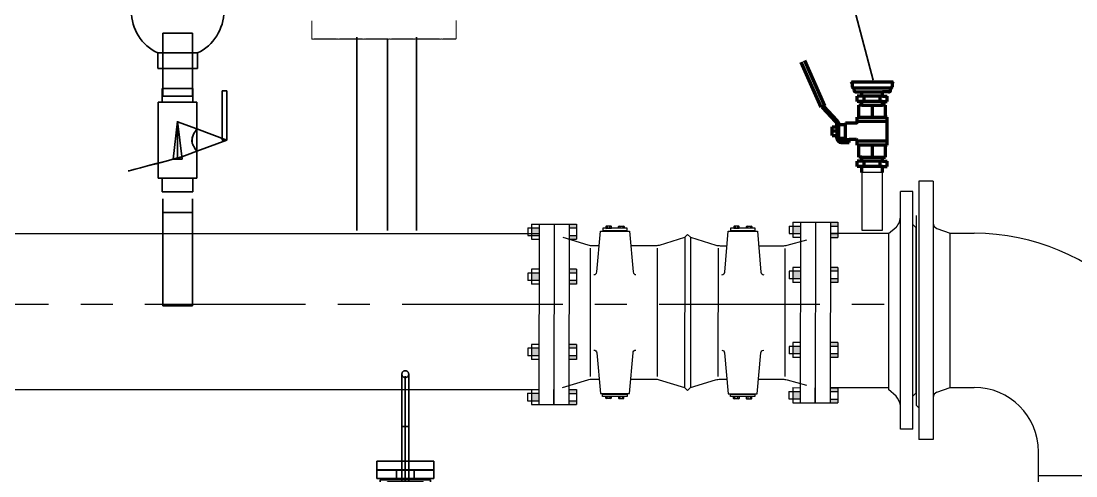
# Model space of a CAD drawing. Header units: inches. Extents: x 191440 to 383551, y 141411 to 284946.
# Drawn here: x 191684.629 to 191688.732, y 141567.728 to 141569.498 of the extents above; entities that cross this region are included whole.
import ezdxf

# ---------------------------------------------------------------- set-up
doc = ezdxf.new("R2010")
doc.units = ezdxf.units.IN
doc.header["$MEASUREMENT"] = 0
for name, pattern in [('AUSGEZOGEN', [0]), ('CENTER', [2, 1.25, -0.25, 0.25, -0.25]), ('DGN Style 3', [426.72, 304.8, -121.92])]:
    doc.linetypes.add(name, pattern=pattern)
for name, color, linetype in [('ARMATURE', 2, 'Continuous'), ('CO', 4, 'Continuous'), ('PIPE', 7, 'AUSGEZOGEN'), ('Sanitary', 6, 'Continuous')]:
    doc.layers.add(name, color=color, linetype=linetype)
for name, color, linetype, lineweight in [('P', 250, 'Continuous', 100), ('PIPING', 40, 'Continuous', 30), ('WB-SJ3-M-SECTA - I-DIAG-EQPM', 6, 'Continuous', 13), ('WB-SJ3-M-SECTA - M-EQPM-SUPT', 4, 'Continuous', 35), ('WB-SJ3-M-SECTA - P-TW', 7, 'Continuous', 35)]:
    doc.layers.add(name, color=color, linetype=linetype, lineweight=lineweight)
doc.styles.add('ROMANS', font='romans', dxfattribs={"height": 1})
doc.dimstyles.new('osama', dxfattribs={"dimtxt": 50, "dimasz": 45, "dimexe": 0.18, "dimexo": 0.0625, "dimgap": 0.2, "dimtad": 0, "dimdec": 0, "dimzin": 0, "dimdsep": 46, "dimtxsty": 'ROMANS', "dimcen": 0, "dimse1": 1, "dimse2": 1, "dimclrd": 3, "dimclre": 3, "dimclrt": 5, "dimadec": 0, "dimazin": 0, "dimtfac": 0.6, "dimtdec": 0, "dimtmove": 2, "dimatfit": 3, "dimfxl": 1, "dimtolj": 1, "dimtzin": 0, "dimarcsym": 0})

# ---------------------------------------------------------------- blocks, each defined once
blk = doc.blocks.new('FLANGE')
h = blk.add_hatch(color=256)
h.dxf.hatch_style = 1
h.paths.add_polyline_path([(2834.8568, 2262.3253), (2834.8643, 2262.3253), (2834.8643, 2262.3178), (2834.8568, 2262.3178)])
h.paths.add_polyline_path([(2834.8568, 2262.2728), (2834.8568, 2262.2803), (2834.8643, 2262.2803), (2834.8643, 2262.2728)])
h.paths.add_polyline_path([(2834.8568, 2262.3928), (2834.8568, 2262.4003), (2834.8643, 2262.4003), (2834.8643, 2262.3928)])
h.paths.add_polyline_path([(2834.8568, 2262.4378), (2834.8568, 2262.4453), (2834.8643, 2262.4453), (2834.8643, 2262.4378)])
h = blk.add_hatch(color=256)
h.dxf.hatch_style = 1
h.paths.add_polyline_path([(2834.8943, 2262.2691), (2834.8943, 2262.2728), (2834.9018, 2262.2728), (2834.9018, 2262.2691)])
h.paths.add_polyline_path([(2834.8943, 2262.2803), (2834.8943, 2262.2841), (2834.9018, 2262.2841), (2834.9018, 2262.2803)])
h.paths.add_polyline_path([(2834.8943, 2262.3141), (2834.8943, 2262.3178), (2834.9018, 2262.3178), (2834.9018, 2262.3141)])
h.paths.add_polyline_path([(2834.9018, 2262.3291), (2834.9018, 2262.3253), (2834.8943, 2262.3253), (2834.8943, 2262.3291)])
h.paths.add_polyline_path([(2834.9018, 2262.3928), (2834.9018, 2262.3891), (2834.8943, 2262.3891), (2834.8943, 2262.3928)])
h.paths.add_polyline_path([(2834.8943, 2262.4003), (2834.8943, 2262.4041), (2834.9018, 2262.4041), (2834.9018, 2262.4003)])
h.paths.add_polyline_path([(2834.9018, 2262.4378), (2834.9018, 2262.4341), (2834.8943, 2262.4341), (2834.8943, 2262.4378)])
h.paths.add_polyline_path([(2834.9018, 2262.4491), (2834.9018, 2262.4453), (2834.8943, 2262.4453), (2834.8943, 2262.4491)])
for p, q in [((2834.8531, 2262.4453), (2834.8531, 2262.4378)), ((2834.8531, 2262.4453), (2834.8643, 2262.4453)), ((2834.8568, 2262.4491), (2834.8568, 2262.4341)), ((2834.8568, 2262.4491), (2834.8643, 2262.4491)), ((2834.8643, 2262.4491), (2834.8643, 2262.2691)), ((2834.8643, 2262.4491), (2834.8793, 2262.4491)), ((2834.8793, 2262.4491), (2834.8793, 2262.2691)), ((2834.8793, 2262.4491), (2834.8793, 2262.2691)), ((2834.8793, 2262.4491), (2834.8943, 2262.4491)), ((2834.8943, 2262.4491), (2834.8943, 2262.2691)), ((2834.8943, 2262.4491), (2834.9018, 2262.4491)), ((2834.8943, 2262.4453), (2834.9018, 2262.4453)), ((2834.9018, 2262.4491), (2834.9018, 2262.4341)), ((2834.8531, 2262.4378), (2834.8643, 2262.4378)), ((2834.8568, 2262.4341), (2834.8643, 2262.4341)), ((2834.8943, 2262.4378), (2834.9018, 2262.4378)), ((2834.8943, 2262.4341), (2834.9018, 2262.4341)), ((2834.8568, 2262.4041), (2834.8568, 2262.3891)), ((2834.8643, 2262.4041), (2834.8568, 2262.4041)), ((2834.9018, 2262.4041), (2834.8943, 2262.4041)), ((2834.9018, 2262.4041), (2834.9018, 2262.3891)), ((2834.8531, 2262.4003), (2834.8531, 2262.3928)), ((2834.8643, 2262.4003), (2834.8531, 2262.4003)), ((2834.8643, 2262.3928), (2834.8531, 2262.3928)), ((2834.9018, 2262.4003), (2834.8943, 2262.4003)), ((2834.9018, 2262.3928), (2834.8943, 2262.3928)), ((2834.8643, 2262.3891), (2834.8568, 2262.3891)), ((2834.9018, 2262.3891), (2834.8943, 2262.3891)), ((2834.8568, 2262.3291), (2834.8568, 2262.3141)), ((2834.8643, 2262.3291), (2834.8568, 2262.3291)), ((2834.9018, 2262.3291), (2834.8943, 2262.3291)), ((2834.9018, 2262.3291), (2834.9018, 2262.3141)), ((2834.8531, 2262.3253), (2834.8531, 2262.3178)), ((2834.8643, 2262.3253), (2834.8531, 2262.3253)), ((2834.8643, 2262.3178), (2834.8531, 2262.3178)), ((2834.9018, 2262.3253), (2834.8943, 2262.3253)), ((2834.9018, 2262.3178), (2834.8943, 2262.3178)), ((2834.8643, 2262.3141), (2834.8568, 2262.3141)), ((2834.9018, 2262.3141), (2834.8943, 2262.3141)), ((2834.8531, 2262.2803), (2834.8531, 2262.2728)), ((2834.8531, 2262.2803), (2834.8643, 2262.2803)), ((2834.8568, 2262.2841), (2834.8568, 2262.2691)), ((2834.8568, 2262.2841), (2834.8643, 2262.2841)), ((2834.8793, 2262.2691), (2834.8793, 2262.2841)), ((2834.8943, 2262.2841), (2834.9018, 2262.2841)), ((2834.8943, 2262.2803), (2834.9018, 2262.2803)), ((2834.9018, 2262.2841), (2834.9018, 2262.2691)), ((2834.8531, 2262.2728), (2834.8643, 2262.2728)), ((2834.8568, 2262.2691), (2834.8643, 2262.2691)), ((2834.8643, 2262.2691), (2834.8793, 2262.2691)), ((2834.8793, 2262.2691), (2834.8943, 2262.2691)), ((2834.8943, 2262.2728), (2834.9018, 2262.2728)), ((2834.8943, 2262.2691), (2834.9018, 2262.2691))]:
    blk.add_line(p, q)
blk = doc.blocks.new('*U17')
at = {"layer": 'WB-SJ3-M-SECTA - P-TW'}
for p, q in [((0, 130.93), (0, 138.04)), ((109.32, 130.93), (109.32, 138.04)), ((0, 130.93), (1.67, 130.93)), ((1.67, 127.81), (1.67, 130.93)), ((107.65, 127.81), (107.65, 130.93)), ((107.65, 130.93), (109.32, 130.93)), ((0, 120.69), (0, 127.81)), ((0, 120.69), (19.5, 120.69)), ((19.5, 43.51), (19.5, 120.69)), ((89.82, 43.51), (89.82, 120.69)), ((89.82, 120.69), (109.32, 120.69)), ((109.32, 120.69), (109.32, 127.81)), ((69.68, 0), (69.68, 11.72)), ((45.47, 0), (54.52, 0))]:
    blk.add_line(p, q, dxfattribs=at)
at = {"layer": 'WB-SJ3-M-SECTA - P-TW', "linetype": 'DGN Style 3'}
for p, q in [((0, 138.04), (19.5, 138.04)), ((89.82, 138.04), (109.32, 138.04)), ((0, 127.81), (1.67, 127.81)), ((107.65, 127.81), (109.32, 127.81)), ((54.52, 0), (54.66, 0))]:
    blk.add_line(p, q, dxfattribs=at)
at = {"layer": 'WB-SJ3-M-SECTA - P-TW', "flags": 128}
for points in [[(38.9, 160.26), (70.42, 160.26)], [(38.9, 160.26), (38.9, 160.26)], [(0, 138.04), (109.32, 138.04)], [(0, 138.04), (0, 138.04)], [(109.32, 138.04), (109.32, 138.04)], [(0, 130.93), (109.32, 130.93)], [(0, 130.93), (0, 130.93)], [(109.32, 130.93), (109.32, 130.93)], [(0, 127.81), (109.32, 127.81)], [(0, 127.81), (0, 127.81)], [(0, 120.69), (109.32, 120.69)], [(0, 120.69), (0, 120.69)], [(109.32, 127.81), (109.32, 127.81)], [(109.32, 120.69), (109.32, 120.69)], [(19.5, 43.51), (19.5, 43.51)], [(19.5, 43.51), (89.82, 43.51)], [(89.82, 43.51), (89.82, 43.51)], [(39.64, 11.72), (39.64, 11.72)], [(39.64, 11.72), (69.68, 11.72)], [(69.68, 11.72), (69.68, 11.72)], [(39.64, 0), (39.64, 0)], [(39.64, 0), (69.68, 0)], [(69.68, 0), (69.68, 0)]]:
    blk.add_lwpolyline(points, dxfattribs=at)
at = {"layer": 'WB-SJ3-M-SECTA - P-TW', "linetype": 'DGN Style 3', "flags": 128}
for points in [[(38.9, 160.26), (70.42, 160.26)], [(66.43, 0), (57.03, 0), (54.66, 0)]]:
    blk.add_lwpolyline(points, dxfattribs=at)
at = {"layer": 'WB-SJ3-M-SECTA - P-TW'}
for start, end in [(180, 244.70683), (295.29317, 360)]:
    blk.add_arc((54.66, 43.51), 35.16, start, end, dxfattribs=at)
at = {"layer": 'WB-SJ3-M-SECTA - P-TW', "linetype": 'DGN Style 3'}
blk.add_ellipse((54.66, 138.04), major_axis=(35.16, 0), ratio=0.707087, start_param=1.105828, end_param=2.035765, dxfattribs=at)
at = {"layer": 'WB-SJ3-M-SECTA - P-TW'}
for start_param, end_param in [(2.035765, 3.141593), (0, 1.105828)]:
    blk.add_ellipse((54.66, 138.04), major_axis=(35.16, 0), ratio=0.707087, start_param=start_param, end_param=end_param, dxfattribs=at)
blk.add_rational_spline([(39.64, 11.72), (39.64, 5.86), (39.64, 0), (41.6, 0), (43.57, 0)], [0.999999999624, 1, 1, 1, 1], degree=2, knots=[0, 0, 0, 0.884327, 0.884327, 1, 1, 1], dxfattribs=at)
at = {"layer": 'WB-SJ3-M-SECTA - P-TW', "linetype": 'DGN Style 3'}
blk.add_open_spline([(43.57, 0), (54.77, 0), (65.97, 0)], degree=2, dxfattribs=at)
at = {"layer": 'WB-SJ3-M-SECTA - P-TW'}
blk.add_open_spline([(65.97, 0), (67.82, 0), (69.68, 0)], degree=2, dxfattribs=at)
blk = doc.blocks.new('PIPE_25')
at = {"layer": 'WB-SJ3-M-SECTA - P-TW', "linetype": 'Continuous', "lineweight": 35}
for p, q in [((0, 9.01), (0, 81.31)), ((22.62, 9.01), (22.62, 81.31))]:
    blk.add_line(p, q, dxfattribs=at)
at = {"layer": 'WB-SJ3-M-SECTA - P-TW', "linetype": 'DGN Style 3', "lineweight": 35}
for p, q in [((0, 0), (0, 9.01)), ((22.62, 0), (22.62, 9.01))]:
    blk.add_line(p, q, dxfattribs=at)
at = {"layer": 'WB-SJ3-M-SECTA - P-TW', "linetype": 'DGN Style 3', "lineweight": 35, "flags": 128}
blk.add_lwpolyline([(22.62, 0), (0, 0)], dxfattribs=at)
at = {"layer": 'WB-SJ3-M-SECTA - P-TW', "linetype": 'DGN Style 3', "lineweight": 35}
blk.add_rational_spline([(22.62, 71.02), (22.62, 71.02), (21.11, 71.02), (11.31, 71.02), (1.52, 71.02), (0, 71.02), (0, 71.02)], [0.803847482005, 0.866025301126, 1, 0.5, 1, 0.866025501607, 0.803847668093], degree=2, knots=[0, 0, 0, 0.174458, 0.174458, 0.825542, 0.825542, 1, 1, 1], dxfattribs=at)
at = {"layer": 'WB-SJ3-M-SECTA - P-TW', "linetype": 'Continuous', "lineweight": 35}
for points, weights in [([(0, 71.02), (0, 71.02), (1.07, 71.02)], [0.803847668093, 0.758495714855, 0.75134039548]), ([(11.31, 71.02), (22.62, 71.02), (22.62, 71.02)], [1, 0.633974698874, 0.803847482005])]:
    blk.add_rational_spline(points, weights, degree=2, dxfattribs=at)
blk = doc.blocks.new('V_BALL_2')
at = {"layer": 'WB-SJ3-M-SECTA - P-TW', "linetype": 'Continuous', "lineweight": 35}
for p, q in [((3.08, 68.1), (3.08, 78.39)), ((26.33, 68.1), (26.33, 78.39)), ((48.46, 39.2), (48.46, 76.7)), ((52.21, 39.2), (52.21, 76.7)), ((0, 10.29), (0, 68.1)), ((29.41, 47.69), (29.41, 68.1)), ((29.41, 47.69), (52.21, 39.2)), ((29.41, 30.7), (52.21, 39.2)), ((48.91, 39.2), (52.21, 39.2)), ((29.41, 10.29), (29.41, 30.75)), ((3.08, 0), (3.08, 10.29)), ((26.33, 0), (26.33, 10.29))]:
    blk.add_line(p, q, dxfattribs=at)
at = {"layer": 'WB-SJ3-M-SECTA - P-TW', "linetype": 'DGN Style 3', "lineweight": 35}
for p, q in [((11.31, 24.74), (14.71, 53.65)), ((18.1, 24.74), (14.71, 53.65)), ((14.71, 53.17), (29.41, 47.69)), ((14.71, 24.74), (14.71, 53.16)), ((29.41, 30.75), (29.41, 47.69)), ((14.71, 25.23), (29.41, 30.7))]:
    blk.add_line(p, q, dxfattribs=at)
at = {"layer": 'WB-SJ3-M-SECTA - P-TW', "linetype": 'Continuous', "lineweight": 35, "flags": 128}
for points in [[(3.08, 78.39), (26.33, 78.39)], [(26.33, 78.39), (26.33, 78.39)], [(48.46, 76.7), (48.46, 76.7)], [(48.46, 76.7), (52.21, 76.7)], [(52.21, 39.2), (52.21, 76.7)], [(0, 68.1), (29.41, 68.1)], [(29.41, 68.1), (29.41, 68.1)], [(48.46, 39.2), (52.21, 39.2)], [(52.18, 39.2), (52.21, 39.2)], [(0, 10.29), (29.41, 10.29)], [(26.33, 10.29), (29.41, 10.29)], [(3.08, 0), (26.33, 0)], [(26.02, 0), (26.33, 0)]]:
    blk.add_lwpolyline(points, dxfattribs=at)
at = {"layer": 'WB-SJ3-M-SECTA - P-TW', "linetype": 'DGN Style 3', "lineweight": 35, "flags": 128}
for points in [[(3.08, 78.39), (26.33, 78.39)], [(48.46, 39.2), (48.46, 76.7)], [(48.46, 76.7), (52.21, 76.7)], [(0, 68.1), (3.08, 68.1)], [(26.33, 68.1), (29.41, 68.1)], [(14.71, 25.23), (14.71, 53.17)], [(48.51, 39.2), (52.18, 39.2)], [(11.31, 24.74), (18.1, 24.74)], [(3.39, 0), (26.02, 0)]]:
    blk.add_lwpolyline(points, dxfattribs=at)
at = {"layer": 'WB-SJ3-M-SECTA - P-TW', "linetype": 'Continuous', "lineweight": 35}
for points, knots in [([(29.41, 30.75), (29.41, 30.74), (29.46, 30.63), (27.47, 32.87), (24.17, 41.43), (28.97, 46.94), (29.26, 47.48), (29.39, 47.66), (29.4, 47.68), (29.41, 47.69)], [0, 0, 0, 0, 0.016483, 0.407953, 0.432054, 0.928205, 0.952173, 0.976103, 1, 1, 1, 1]), ([(29.41, 47.69), (29.41, 47.69), (29.4, 47.68), (29.29, 47.65), (29.28, 47.54), (29.25, 47.47), (29.25, 47.45)], [0, 0, 0, 0, 0.237582, 0.572684, 0.90729, 1, 1, 1, 1])]:
    blk.add_open_spline(points, degree=3, knots=knots, dxfattribs=at)
at = {"layer": 'WB-SJ3-M-SECTA - P-TW', "linetype": 'DGN Style 3', "lineweight": 35}
for points, knots in [([(29.25, 47.45), (29, 46.77), (25.82, 43.95), (25.26, 37.4), (27.99, 32.54), (29.32, 30.91), (29.41, 30.75)], [0, 0, 0, 0, 0.320243, 0.616134, 0.642948, 1, 1, 1, 1]), ([(14.71, 25.62), (18.87, 26.72), (18.87, 26.72), (14.71, 25.62), (14.71, 25.62), (-35.23, 12.47), (-35.24, 12.48), (14.71, 25.62)], [0, 0, 0, 0, 1, 1, 1, 1, 1.000001, 1.000001, 1.000001, 1.000001])]:
    blk.add_open_spline(points, degree=3, knots=knots, dxfattribs=at)
at = {"layer": 'WB-SJ3-M-SECTA - P-TW', "linetype": 'Continuous', "lineweight": 35}
blk.add_open_spline([(48.91, 39.2), (48.39, 40.99), (48.39, 40.99), (48.91, 39.2)], degree=3, dxfattribs=at)
blk = doc.blocks.new('PIPE_26')
at = {"layer": 'WB-SJ3-M-SECTA - P-TW', "linetype": 'DGN Style 3', "lineweight": 35}
for p, q in [((0.18, 21), (0.18, 47.71)), ((22.8, 21), (22.8, 47.71))]:
    blk.add_line(p, q, dxfattribs=at)
at = {"layer": 'WB-SJ3-M-SECTA - P-TW', "linetype": 'Continuous', "lineweight": 35}
for p, q in [((0.18, 0), (0.18, 21)), ((22.8, 0), (22.8, 21))]:
    blk.add_line(p, q, dxfattribs=at)
at = {"layer": 'WB-SJ3-M-SECTA - P-TW', "linetype": 'DGN Style 3', "lineweight": 35, "flags": 128}
for points in [[(22.8, 47.71), (0.18, 47.71)], [(22.8, 0), (0.18, 0)]]:
    blk.add_lwpolyline(points, dxfattribs=at)
at = {"layer": 'WB-SJ3-M-SECTA - P-TW', "linetype": 'Continuous', "lineweight": 35, "flags": 128}
blk.add_lwpolyline([(22.8, 0), (0.18, 0)], dxfattribs=at)
at = {"layer": 'WB-SJ3-M-SECTA - P-TW'}
for points in [[(0.18, 21), (0, 21), (5.4, 21), (11.44, 21)], [(0.18, 21), (0.15, 21), (0.23, 21), (0.4, 21)], [(11.49, 21), (17.54, 21), (22.97, 21), (22.8, 21)], [(22.73, 21), (22.77, 21), (22.79, 21), (22.79, 21)]]:
    blk.add_open_spline(points, degree=3, dxfattribs=at)
at = {"layer": 'WB-SJ3-M-SECTA - P-TW', "linetype": 'DGN Style 3'}
for points in [[(0.4, 21), (1.46, 21), (6.13, 21), (11.31, 21)], [(11.49, 21), (17.04, 21), (22.09, 21), (22.73, 21)]]:
    blk.add_open_spline(points, degree=3, dxfattribs=at)
at = {"layer": 'WB-SJ3-M-SECTA - P-TW', "linetype": 'Continuous', "lineweight": 35}
for points, weights in [([(0.18, 5.65), (0.18, 5.65), (11.49, 5.65)], [0.803847577293, 0.633974596216, 1]), ([(21.73, 5.65), (22.8, 5.65), (22.8, 5.65)], [0.751340395412, 0.758495707478, 0.803847577293])]:
    blk.add_rational_spline(points, weights, degree=2, dxfattribs=at)
at = {"layer": 'WB-SJ3-M-SECTA - P-TW', "linetype": 'DGN Style 3', "lineweight": 35}
blk.add_rational_spline([(22.8, 5.65), (22.8, 5.65), (21.28, 5.65), (11.49, 5.65), (1.69, 5.65), (0.18, 5.65), (0.18, 5.65)], [0.803847577293, 0.866025403784, 1, 0.5, 1, 0.866025403784, 0.803847577293], degree=2, knots=[0, 0, 0, 0.174458, 0.174458, 0.825542, 0.825542, 1, 1, 1], dxfattribs=at)
blk = doc.blocks.new('*U19')
at = {"layer": 'WB-SJ3-M-SECTA - M-EQPM-SUPT', "color": 4, "linetype": 'DGN Style 3', "lineweight": 35}
for p, q in [((75.4, 497.4), (75.4, 578.5)), ((85, 497.4), (85, 578.5))]:
    blk.add_line(p, q, dxfattribs=at)
at = {"layer": 'WB-SJ3-M-SECTA - M-EQPM-SUPT', "linetype": 'DGN Style 3'}
for p, q in [((40.2, 517.7), (40.2, 530.1)), ((40.2, 518.1), (40.2, 530.1)), ((40.2, 530.1), (120.2, 530.1)), ((40.2, 505.7), (40.2, 518.1)), ((40.2, 517.7), (120.2, 517.7)), ((67.7, 505.5), (67.7, 518.1)), ((80.2, 507.4), (80.2, 518.1)), ((92.7, 505.5), (92.7, 518.1)), ((120.2, 518.1), (120.2, 530.1)), ((120.2, 517.7), (120.2, 530.1)), ((120.2, 505.7), (120.2, 518.1)), ((120.2, 505.7), (120.2, 517.7)), ((40.2, 505.7), (120.2, 505.7)), ((44.8, 466.2), (44.8, 503.9)), ((67.7, 505.5), (77.6, 505.5)), ((87.7, 505.5), (92.7, 505.5)), ((115.5, 466.2), (115.5, 503.9)), ((55.2, 465.1), (55.2, 501)), ((105.2, 465.1), (105.2, 501)), ((55.2, 305.6), (55.2, 342.4)), ((105.2, 305.6), (105.2, 342.4)), ((40.2, 277.7), (40.2, 305.6)), ((120.2, 277.7), (120.2, 305.6))]:
    blk.add_line(p, q, dxfattribs=at)
at = {"layer": 'WB-SJ3-M-SECTA - M-EQPM-SUPT'}
for p, q in [((40.2, 518.1), (120.2, 518.1)), ((80.2, 505.5), (80.2, 507.4)), ((43.5, 331.1), (43.5, 342.4)), ((116.8, 331.1), (116.8, 342.4)), ((49.2, 325.4), (43.5, 331.1)), ((49.2, 317.4), (49.2, 325.4)), ((111.2, 325.4), (116.8, 331.1)), ((111.2, 317.4), (111.2, 325.4)), ((30.7, 308.7), (49.2, 317.4)), ((111.2, 317.4), (129.6, 308.7)), ((30.7, 277.7), (30.7, 308.7)), ((129.6, 277.7), (129.6, 308.7)), ((12.7, 28.6), (12.7, 52.5)), ((147.7, 28.6), (147.7, 52.5))]:
    blk.add_line(p, q, dxfattribs=at)
at = {"layer": 'WB-SJ3-M-SECTA - M-EQPM-SUPT', "linetype": 'Continuous'}
for p, q in [((55.2, 342.4), (55.2, 465.1)), ((105.2, 342.4), (105.2, 465.1)), ((40.2, 52.5), (40.2, 277.7)), ((120.2, 52.5), (120.2, 277.7)), ((0, 0), (12.2, 28.6)), ((160.3, 0), (148.1, 28.6))]:
    blk.add_line(p, q, dxfattribs=at)
at = {"layer": 'WB-SJ3-M-SECTA - M-EQPM-SUPT', "color": 4, "linetype": 'DGN Style 3', "lineweight": 35, "flags": 128}
for points in [[(75.4, 578.5), (75.4, 651.8)], [(85, 651.8), (85, 578.5)], [(85, 578.5), (75.4, 578.5)], [(85, 497.4), (75.4, 497.4)]]:
    blk.add_lwpolyline(points, dxfattribs=at)
at = {"layer": 'WB-SJ3-M-SECTA - M-EQPM-SUPT', "linetype": 'DGN Style 3', "flags": 128}
for points in [[(40.2, 505.7), (40.2, 505.7), (40.2, 517.7)], [(92.7, 518.1), (80.2, 518.1), (67.7, 518.1)], [(75.4, 530.1), (85, 530.1)], [(85, 518.1), (75.4, 518.1)], [(44.8, 503.9), (115.5, 503.9)], [(85, 505.5), (75.4, 505.5)], [(55.2, 501), (105.2, 501)], [(44.8, 466.2), (55.2, 466.2)], [(44.8, 466.2), (46.9, 466.2)], [(105.2, 466.2), (115.5, 466.2)], [(43.5, 342.4), (55.2, 342.4)], [(105.2, 342.4), (116.8, 342.4)], [(43.5, 331.1), (116.8, 331.1)], [(49.2, 325.4), (111.2, 325.4)], [(49.2, 317.4), (111.2, 317.4)], [(30.7, 308.7), (129.6, 308.7)], [(40.2, 305.6), (120.2, 305.6)], [(40.2, 305.6), (55.2, 305.6)], [(12.7, 52.5), (40.2, 52.5)], [(120.2, 52.5), (147.7, 52.5)], [(12.2, 28.6), (12.7, 28.6)], [(147.7, 28.6), (148.1, 28.6)], [(0, 0), (160.3, 0)]]:
    blk.add_lwpolyline(points, dxfattribs=at)
at = {"layer": 'WB-SJ3-M-SECTA - M-EQPM-SUPT', "flags": 128}
for points in [[(87.7, 505.5), (80.2, 505.5), (77.6, 505.5)], [(43.5, 342.4), (116.8, 342.4)], [(43.5, 342.4), (43.5, 342.4)], [(43.5, 331.1), (116.8, 331.1)], [(43.5, 331.1), (43.5, 331.1)], [(49.2, 325.4), (111.2, 325.4)], [(49.2, 325.4), (49.2, 325.4)], [(49.2, 317.4), (111.2, 317.4)], [(49.2, 317.4), (49.2, 317.4)], [(30.7, 308.7), (129.6, 308.7)], [(30.7, 308.7), (30.7, 308.7)], [(30.7, 277.7), (129.6, 277.7)], [(30.7, 277.7), (40.2, 277.7)], [(12.7, 52.5), (147.7, 52.5)]]:
    blk.add_lwpolyline(points, dxfattribs=at)
at = {"layer": 'WB-SJ3-M-SECTA - M-EQPM-SUPT', "linetype": 'Continuous', "flags": 128}
for points in [[(46.9, 466.2), (111.7, 466.2)], [(12.2, 28.6), (148.1, 28.6)], [(12.2, 28.6), (12.2, 28.6)]]:
    blk.add_lwpolyline(points, dxfattribs=at)
at = {"layer": 'WB-SJ3-M-SECTA - M-EQPM-SUPT', "color": 4, "linetype": 'DGN Style 3', "lineweight": 35}
for start, end in [(0, 180), (180, 0)]:
    blk.add_arc((80.2, 651.8), 4.8, start, end, dxfattribs=at)
at = {"layer": 'WB-SJ3-M-SECTA - M-EQPM-SUPT', "linetype": 'DGN Style 3'}
blk.add_rational_spline([(80.2, 494.3), (80.2, 534.8), (80.2, 575.4), (80.2, 648.8), (80.2, 648.8), (80.2, 648.8), (80.2, 575.4), (80.2, 534.8), (80.2, 494.3)], [1, 1, 1, 0.707106781187, 1, 0.707106781187, 1, 1, 1], degree=2, knots=[0, 0, 0, 0.333333, 0.333333, 0.5, 0.5, 0.666667, 0.666667, 1, 1, 1], dxfattribs=at)
at = {"layer": 'WB-SJ3-M-SECTA - P-TW', "linetype": 'DGN Style 3', "lineweight": 35}
blk.add_line((76.4, 497.4), (84, 497.4), dxfattribs=at)
blk.add_open_spline([(76.4, 497.4), (76.5, 497.5), (76.6, 497.6), (76.8, 497.8), (76.9, 498), (77.2, 498.2), (77.3, 498.3), (77.5, 498.4), (77.6, 498.5), (77.8, 498.6), (77.8, 498.6), (78.1, 498.8), (78.2, 498.9), (78.5, 499), (78.6, 499), (78.8, 499.1), (78.9, 499.1), (79.2, 499.2), (79.4, 499.2), (79.7, 499.2), (79.8, 499.3), (80, 499.3), (80.1, 499.3), (80.4, 499.3), (80.6, 499.3), (80.8, 499.2), (80.9, 499.2), (81, 499.2), (81, 499.2), (81.2, 499.2), (81.3, 499.1), (81.5, 499.1), (81.7, 499), (82, 498.9), (82.1, 498.9), (82.3, 498.8), (82.3, 498.7), (82.6, 498.6), (82.7, 498.5), (82.9, 498.3), (83, 498.3), (83.2, 498.2), (83.2, 498.1), (83.4, 498), (83.5, 497.8), (83.8, 497.6), (83.9, 497.5), (84, 497.4)], degree=3, knots=[0, 0, 0, 0, 0.0625, 0.0625, 0.125, 0.125, 0.1875, 0.1875, 0.21875, 0.21875, 0.25, 0.25, 0.3125, 0.3125, 0.34375, 0.34375, 0.375, 0.375, 0.4375, 0.4375, 0.46875, 0.46875, 0.5, 0.5, 0.5625, 0.5625, 0.578125, 0.578125, 0.59375, 0.59375, 0.625, 0.625, 0.6875, 0.6875, 0.71875, 0.71875, 0.75, 0.75, 0.8125, 0.8125, 0.84375, 0.84375, 0.875, 0.875, 0.9375, 0.9375, 1, 1, 1, 1], dxfattribs=at)

msp = doc.modelspace()

# ---------------------------------------------------------------- linework, layer by layer
at = {"color": 132}
msp.add_line((191687.77766, 141568.69224), (191687.77706, 141568.03474), dxfattribs=at)
msp.add_line((191687.77766, 141568.69224), (191687.77706, 141568.03474), dxfattribs=at)
at = {"color": 5}
for points in [[(191686.64417, 141568.66969), (191680.19406, 141568.66969)], [(191680.19406, 141568.06456), (191686.64362, 141568.06456)]]:
    msp.add_lwpolyline(points, dxfattribs=at)
at = {"layer": 'ARMATURE', "color": 1}
for p, q in [((191686.84317, 141568.61402), (191686.84272, 141568.11467)), ((191687.10368, 141568.61378), (191687.10322, 141568.11443)), ((191687.34027, 141568.61357), (191687.33981, 141568.11421)), ((191687.60077, 141568.61333), (191687.60031, 141568.11397))]:
    msp.add_line(p, q, dxfattribs=at)
for points in [[(191686.85777, 141568.5112, 0.3888787), (191686.86904, 141568.5215), (191686.88311, 141568.68064), (191686.99608, 141568.68054), (191687.00986, 141568.52137, 0.3888787), (191687.0211, 141568.51105)], [(191686.92009, 141568.69191), (191686.92009, 141568.6989, 0.1715729), (191686.90942, 141568.69891), (191686.90941, 141568.69192)], [(191686.95912, 141568.69187), (191686.95913, 141568.69886, -0.1715729), (191686.9698, 141568.69885), (191686.9698, 141568.69186)], [(191687.35487, 141568.51075, 0.3888787), (191687.36613, 141568.52105), (191687.3802, 141568.68019), (191687.49318, 141568.68008), (191687.50695, 141568.52092, 0.3888787), (191687.5182, 141568.5106)], [(191687.41718, 141568.69145), (191687.41719, 141568.69844, 0.1715729), (191687.40651, 141568.69845), (191687.40651, 141568.69146)], [(191687.45622, 141568.69141), (191687.45622, 141568.69841, -0.1715729), (191687.4669, 141568.6984), (191687.46689, 141568.6914)], [(191686.73622, 141568.65705), (191686.83449, 141568.62651, 0.0655435), (191686.85203, 141568.62418), (191686.87811, 141568.62416, 0.0655435)], [(191687.00097, 141568.62405), (191687.09484, 141568.62396, 0.0655435), (191687.11238, 141568.62625), (191687.21071, 141568.65662)], [(191687.23331, 141568.6566), (191687.33158, 141568.62605, 0.0655435), (191687.34913, 141568.62373), (191687.37521, 141568.6237, 0.0655435)], [(191687.49807, 141568.62359), (191687.59193, 141568.6235, 0.0655435), (191687.60948, 141568.6258), (191687.6852, 141568.64601)], [(191686.8575, 141568.21746, -0.3888787), (191686.86875, 141568.20714), (191686.88253, 141568.04798), (191686.9955, 141568.04787), (191687.00957, 141568.20701, -0.3888787), (191687.02084, 141568.21731)], [(191687.3546, 141568.21701, -0.3888787), (191687.36584, 141568.20668), (191687.37962, 141568.04752), (191687.4926, 141568.04742), (191687.50667, 141568.20656, -0.3888787), (191687.51793, 141568.21686)], [(191686.73568, 141568.07184), (191686.83401, 141568.1022, -0.0655435), (191686.85155, 141568.10449), (191686.87764, 141568.10447, -0.0655435)], [(191687.0005, 141568.10436), (191687.09436, 141568.10427, -0.0655435), (191687.1119, 141568.10194), (191687.21018, 141568.0714)], [(191687.23277, 141568.07138), (191687.3311, 141568.10174, -0.0655435), (191687.34865, 141568.10404), (191687.37473, 141568.10401, -0.0655435)], [(191687.49759, 141568.1039), (191687.59146, 141568.10381, -0.0655435), (191687.609, 141568.10149), (191687.68469, 141568.08113)], [(191686.91949, 141568.03664), (191686.91948, 141568.02965, -0.1715729), (191686.9088, 141568.02966), (191686.90881, 141568.03665)], [(191686.95852, 141568.03661), (191686.95851, 141568.02962, 0.1715729), (191686.96919, 141568.02961), (191686.9692, 141568.0366)], [(191687.41658, 141568.03619), (191687.41657, 141568.0292, -0.1715729), (191687.4059, 141568.02921), (191687.40591, 141568.0362)], [(191687.45561, 141568.03615), (191687.45561, 141568.02916, 0.1715729), (191687.46628, 141568.02915), (191687.46629, 141568.03614)]]:
    msp.add_lwpolyline(points, format="xyb", dxfattribs=at)
for points in [[(191686.89215, 141568.68289), (191686.98705, 141568.68281), (191686.98705, 141568.69184), (191686.89215, 141568.69193)], [(191686.92543, 141568.6919), (191686.92543, 141568.69889), (191686.92404, 141568.69981), (191686.90547, 141568.69983), (191686.90408, 141568.69891), (191686.90407, 141568.69192)], [(191686.95378, 141568.69187), (191686.95379, 141568.69887), (191686.95518, 141568.69978), (191686.97375, 141568.69976), (191686.97514, 141568.69885), (191686.97513, 141568.69186)], [(191687.38924, 141568.68244), (191687.48414, 141568.68235), (191687.48415, 141568.69139), (191687.38925, 141568.69148)], [(191687.42252, 141568.69145), (191687.42253, 141568.69844), (191687.42114, 141568.69935), (191687.40256, 141568.69937), (191687.40117, 141568.69846), (191687.40117, 141568.69146)], [(191687.45088, 141568.69142), (191687.45088, 141568.69841), (191687.45227, 141568.69933), (191687.47085, 141568.69931), (191687.47224, 141568.69839), (191687.47223, 141568.6914)], [(191686.89156, 141568.04571), (191686.98646, 141568.04562), (191686.98645, 141568.03658), (191686.89155, 141568.03667)], [(191686.92483, 141568.03664), (191686.92482, 141568.02965), (191686.92343, 141568.02873), (191686.90485, 141568.02875), (191686.90347, 141568.02967), (191686.90347, 141568.03666)], [(191686.95318, 141568.03661), (191686.95318, 141568.02962), (191686.95456, 141568.0287), (191686.97314, 141568.02869), (191686.97453, 141568.0296), (191686.97453, 141568.03659)], [(191687.38866, 141568.04525), (191687.48356, 141568.04517), (191687.48355, 141568.03613), (191687.38865, 141568.03621)], [(191687.42192, 141568.03618), (191687.42191, 141568.02919), (191687.42052, 141568.02828), (191687.40195, 141568.02829), (191687.40056, 141568.02921), (191687.40057, 141568.0362)], [(191687.45028, 141568.03616), (191687.45027, 141568.02917), (191687.45166, 141568.02825), (191687.47023, 141568.02823), (191687.47162, 141568.02915), (191687.47163, 141568.03614)]]:
    msp.add_lwpolyline(points, close=True, dxfattribs=at)
for points in [[(191687.22202, 141568.6679), (191687.21071, 141568.65662), (191687.21018, 141568.0714), (191687.22147, 141568.06009)], [(191687.22202, 141568.6679), (191687.23331, 141568.6566), (191687.23277, 141568.07138), (191687.22147, 141568.06009)]]:
    msp.add_lwpolyline(points, dxfattribs=at)
for centre, radius, start, end in [((191686.90344, 141568.68062), 0.00226, 359.9475, 89.9475), ((191686.90675, 141568.69548), 0.00435, 52.06306, 127.83194), ((191686.92276, 141568.69547), 0.00435, 52.06306, 127.83194), ((191686.95645, 141568.69543), 0.00435, 52.06306, 127.83194), ((191686.97247, 141568.69542), 0.00435, 52.06306, 127.83194), ((191686.97575, 141568.68056), 0.00226, 89.9475, 179.9475), ((191687.40054, 141568.68017), 0.00226, 359.9475, 89.9475), ((191687.40384, 141568.69502), 0.00435, 52.06306, 127.83194), ((191687.41985, 141568.69501), 0.00435, 52.06306, 127.83194), ((191687.45355, 141568.69498), 0.00435, 52.06306, 127.83194), ((191687.46956, 141568.69496), 0.00435, 52.06306, 127.83194), ((191687.47284, 141568.6801), 0.00226, 89.9475, 179.9475), ((191686.90286, 141568.04796), 0.00226, 269.9475, 359.9475), ((191686.90614, 141568.0331), 0.00435, 232.06306, 307.83194), ((191686.92215, 141568.03308), 0.00435, 232.06306, 307.83194), ((191686.95585, 141568.03305), 0.00435, 232.06306, 307.83194), ((191686.97186, 141568.03304), 0.00435, 232.06306, 307.83194), ((191686.97517, 141568.04789), 0.00226, 179.9475, 269.9475), ((191687.39996, 141568.0475), 0.00226, 269.9475, 359.9475), ((191687.40323, 141568.03264), 0.00435, 232.06306, 307.83194), ((191687.41925, 141568.03263), 0.00435, 232.06306, 307.83194), ((191687.45294, 141568.03259), 0.00435, 232.06306, 307.83194), ((191687.46896, 141568.03258), 0.00435, 232.06306, 307.83194), ((191687.47226, 141568.04744), 0.00226, 179.9475, 269.9475)]:
    msp.add_arc(centre, radius, start, end, dxfattribs=at)
at = {"layer": 'CO'}
for p, q in [((191688.12108, 141568.87509), (191688.12108, 141567.86921)), ((191688.17756, 141568.87487), (191688.12108, 141568.87487)), ((191688.17756, 141568.87509), (191688.17756, 141567.86921)), ((191688.1105, 141568.74097), (191688.1105, 141568.00332)), ((191688.19149, 141568.69108), (191688.24349, 141568.67215)), ((191688.24349, 141568.07215), (191688.24349, 141568.67215)), ((191688.24349, 141568.67215), (191688.33638, 141568.67215)), ((191688.19149, 141568.05322), (191688.24349, 141568.07215)), ((191688.24349, 141568.07215), (191688.33638, 141568.07215)), ((191688.1105, 141568.00332), (191688.12108, 141567.99274)), ((191688.17756, 141567.86921), (191688.12108, 141567.86921)), ((191688.58697, 141567.72868), (191688.58697, 141567.82156)), ((191688.58697, 141567.72868), (191689.18697, 141567.72868))]:
    msp.add_line(p, q, dxfattribs=at)
msp.add_lwpolyline([(191688.58697, 141562.3505), (191688.58697, 141567.72868)], dxfattribs=at)
for centre, radius, start, end in [((191688.19873, 141568.71098), 0.02118, 180, 250), ((191688.33638, 141567.82156), 0.85059, 0, 90), ((191688.33638, 141567.82156), 0.25059, 0, 90), ((191688.19873, 141568.03332), 0.02118, 110, 180)]:
    msp.add_arc(centre, radius, start, end, dxfattribs=at)
at = {"layer": 'P', "color": 6, "linetype": 'Continuous'}
for p, q in [((191687.74158, 141569.16232), (191687.66346, 141569.33833)), ((191687.75582, 141569.16864), (191687.6777, 141569.34465)), ((191687.85918, 141569.26098), (191688.02132, 141569.26098)), ((191687.86239, 141569.25469), (191687.86239, 141569.24244)), ((191688.01812, 141569.25469), (191688.01812, 141569.24244)), ((191687.86628, 141569.23854), (191687.86888, 141569.23854)), ((191687.86888, 141569.23854), (191687.86888, 141569.22983)), ((191687.86888, 141569.23854), (191688.01423, 141569.23854)), ((191687.87666, 141569.22205), (191687.90002, 141569.22205)), ((191687.90002, 141569.20627), (191687.90002, 141569.22205)), ((191687.90132, 141569.22205), (191687.98048, 141569.22205)), ((191687.98048, 141569.20627), (191687.98048, 141569.22205)), ((191688.00384, 141569.22205), (191687.98048, 141569.22205)), ((191688.01423, 141569.23854), (191688.01163, 141569.23854)), ((191688.01163, 141569.23854), (191688.01163, 141569.22983)), ((191687.75582, 141569.16864), (191687.74158, 141569.16232)), ((191687.90002, 141569.20627), (191687.88185, 141569.20627)), ((191687.88185, 141569.18551), (191687.88185, 141569.20627)), ((191687.90002, 141569.18551), (191687.88185, 141569.18551)), ((191687.90002, 141569.17014), (191687.88834, 141569.17014)), ((191687.88834, 141569.12342), (191687.88834, 141569.17014)), ((191687.98048, 141569.20627), (191687.90002, 141569.20627)), ((191687.90002, 141569.17014), (191687.90002, 141569.18551)), ((191687.98048, 141569.18551), (191687.90002, 141569.18551)), ((191687.90002, 141569.17014), (191687.98048, 141569.17014)), ((191687.90911, 141569.18551), (191687.90911, 141569.20627)), ((191687.94025, 141569.17014), (191687.94025, 141569.12342)), ((191687.9714, 141569.18551), (191687.9714, 141569.20627)), ((191687.98048, 141569.20627), (191687.99865, 141569.20627)), ((191687.98048, 141569.17014), (191687.98048, 141569.18551)), ((191687.98048, 141569.18551), (191687.99865, 141569.18551)), ((191687.99216, 141569.17014), (191687.98048, 141569.17014)), ((191687.99216, 141569.12342), (191687.99216, 141569.17014)), ((191687.99865, 141569.18551), (191687.99865, 141569.20627)), ((191687.79855, 141569.10583), (191687.74713, 141569.16144)), ((191687.80427, 141569.11112), (191687.75246, 141569.16715)), ((191687.80269, 141569.08578), (191687.80269, 141569.09526)), ((191687.81048, 141569.09526), (191687.83643, 141569.09526)), ((191687.81048, 141569.04215), (191687.81048, 141569.09526)), ((191687.83643, 141569.10135), (191687.83643, 141569.09526)), ((191687.83643, 141569.10135), (191687.87926, 141569.10135)), ((191687.83643, 141569.03647), (191687.83643, 141569.09526)), ((191687.88185, 141569.10395), (191687.88185, 141569.12342)), ((191687.88185, 141569.12342), (191687.88834, 141569.12342)), ((191687.88834, 141569.12342), (191687.99216, 141569.12342)), ((191687.88834, 141569.10784), (191687.99423, 141569.10784)), ((191687.99865, 141569.12342), (191687.99216, 141569.12342)), ((191687.99865, 141569.0144), (191687.99865, 141569.12342)), ((191687.78452, 141569.08578), (191687.80269, 141569.08578)), ((191687.78452, 141569.05204), (191687.78452, 141569.08578)), ((191687.80269, 141569.06891), (191687.78452, 141569.06891)), ((191687.78452, 141569.05204), (191687.80269, 141569.05204)), ((191687.80269, 141569.08578), (191687.80269, 141569.05204)), ((191687.80269, 141569.04215), (191687.80269, 141569.05204)), ((191687.81048, 141569.04163), (191687.83643, 141569.04163)), ((191687.81956, 141569.03306), (191687.85073, 141569.03306)), ((191687.81956, 141569.02527), (191687.85073, 141569.02527)), ((191687.83643, 141569.03647), (191687.85073, 141569.03647)), ((191687.87926, 141569.03647), (191687.85073, 141569.03647)), ((191687.85073, 141569.02527), (191687.85073, 141569.03306)), ((191687.88185, 141569.0144), (191687.88185, 141569.03387)), ((191687.88834, 141569.0144), (191687.88185, 141569.0144)), ((191687.99318, 141569.02998), (191687.88834, 141569.02998)), ((191687.88834, 141568.96768), (191687.88834, 141569.0144)), ((191687.99216, 141569.0144), (191687.88834, 141569.0144)), ((191687.94025, 141569.0144), (191687.94025, 141568.96768)), ((191687.99216, 141568.96768), (191687.99216, 141569.0144)), ((191687.99216, 141569.0144), (191687.99865, 141569.0144)), ((191687.90002, 141568.96768), (191687.88834, 141568.96768)), ((191687.90002, 141568.96768), (191687.98048, 141568.96768)), ((191687.90002, 141568.95211), (191687.90002, 141568.96768)), ((191687.98048, 141568.96768), (191687.99216, 141568.96768)), ((191687.98048, 141568.95211), (191687.98048, 141568.96768)), ((191687.90002, 141568.95211), (191687.88185, 141568.95211)), ((191687.88185, 141568.93135), (191687.88185, 141568.95211)), ((191687.90002, 141568.93135), (191687.88185, 141568.93135)), ((191687.98048, 141568.95211), (191687.90002, 141568.95211)), ((191687.90002, 141568.90799), (191687.90002, 141568.93135)), ((191687.98048, 141568.93135), (191687.90002, 141568.93135)), ((191687.90911, 141568.93135), (191687.90911, 141568.95211)), ((191687.9714, 141568.93135), (191687.9714, 141568.95211)), ((191687.98048, 141568.95211), (191687.99865, 141568.95211)), ((191687.98048, 141568.90799), (191687.98048, 141568.93135)), ((191687.98048, 141568.93135), (191687.99865, 141568.93135)), ((191687.99865, 141568.93135), (191687.99865, 141568.95211))]:
    msp.add_line(p, q, dxfattribs=at)
for centre, radius, start, end in [((191687.8546, 141569.25469), 0.00779, 0, 65.79907), ((191688.02591, 141569.25469), 0.00779, 114.20093, 180), ((191687.86628, 141569.24244), 0.00389, 180, 270), ((191687.87666, 141569.22983), 0.00779, 180, 270), ((191688.00384, 141569.22983), 0.00779, 270, 0), ((191688.01423, 141569.24244), 0.00389, 270, 0), ((191687.75977, 141569.17298), 0.01711, 211.88143, 223.0975), ((191687.78712, 141569.09526), 0.01557, 0, 42.75543), ((191687.78712, 141569.09526), 0.02336, 0, 42.75543), ((191687.87926, 141569.10395), 0.0026, 270, 0), ((191687.81956, 141569.04215), 0.01687, 180, 270), ((191687.81956, 141569.04215), 0.00908, 180, 270), ((191687.87926, 141569.03387), 0.0026, 0, 90)]:
    msp.add_arc(centre, radius, start, end, dxfattribs=at)
at = {"layer": 'PIPE'}
for p, q in [((191688.04959, 141567.90981), (191688.04959, 141568.83448)), ((191688.09789, 141568.83448), (191688.04959, 141568.83448)), ((191688.09789, 141567.90981), (191688.09789, 141568.83448)), ((191688.03299, 141568.69391), (191688.00329, 141568.66969)), ((191688.1105, 141568.69368), (191688.09789, 141568.70629)), ((191688.1105, 141568.05061), (191688.1105, 141568.69368)), ((191688.00329, 141568.66969), (191688.00329, 141568.06456)), ((191688.03299, 141568.03771), (191688.00329, 141568.06456)), ((191688.1105, 141568.05061), (191688.09789, 141568.038)), ((191688.09789, 141567.90981), (191688.04959, 141567.90981))]:
    msp.add_line(p, q, dxfattribs=at)
msp.add_lwpolyline([(191687.98048, 141568.90799), (191687.89999, 141568.90799), (191687.89999, 141568.68449), (191687.98048, 141568.68449)], close=True, dxfattribs=at)
for points in [[(191688.00456, 141568.67073), (191687.77764, 141568.67073)], [(191688.00329, 141568.07088), (191687.77709, 141568.07088)]]:
    msp.add_lwpolyline(points, dxfattribs=at)
for centre, radius, start, end in [((191687.97744, 141568.73997), 0.07216, 320.33672, 1.29445), ((191687.96454, 141567.98383), 0.08712, 12.50617, 38.20525)]:
    msp.add_arc(centre, radius, start, end, dxfattribs=at)
at = {"layer": 'PIPING', "color": 8, "linetype": 'CENTER', "ltscale": 0.5}
msp.add_lwpolyline([(191655.1112, 141568.39674), (191688.1105, 141568.39674)], dxfattribs=at)
at = {"layer": 'WB-SJ3-M-SECTA - I-DIAG-EQPM', "linetype": 'DGN Style 3', "elevation": -3174.144}
msp.add_lwpolyline([(191685.76034, 141569.49942, 0.5205671), (191685.76034, 141569.49686, 0.5205671), (191685.76034, 141569.4943, 0.5205671), (191685.76034, 141569.49174, 0.5205671), (191685.76034, 141569.48918, 0.5205671), (191685.76034, 141569.48662, 0.5205671), (191685.76034, 141569.48406, 0.5205671), (191685.76034, 141569.4815, 0.5205671), (191685.76034, 141569.47894, 0.5205671), (191685.76034, 141569.47638, 0.5205671), (191685.76034, 141569.47382, 0.5205671), (191685.76034, 141569.47126, 0.5205671), (191685.76034, 141569.4687, 0.5205671), (191685.76034, 141569.46614, 0.5205671), (191685.76034, 141569.46358, 0.5205671), (191685.76034, 141569.46102, 0.5205671), (191685.76034, 141569.45846, 0.5205671), (191685.76034, 141569.4559, 0.5205671), (191685.76034, 141569.45334, 0.5205671), (191685.76034, 141569.45078, 0.5205671), (191685.76034, 141569.44822, 0.5205671), (191685.76034, 141569.44566, 0.5205671), (191685.76034, 141569.4431, 0.5205671), (191685.76034, 141569.44054, 0.5205671), (191685.76034, 141569.43798, 0.5205671), (191685.76034, 141569.43542, 0.5205671), (191685.76034, 141569.43286, 0.5205671), (191685.76034, 141569.4303, 0.5205671), (191685.76034, 141569.42871, 0.5205671), (191685.7629, 141569.42871, 0.5205671), (191685.76546, 141569.42871, 0.5205671), (191685.76802, 141569.42871, 0.5205671), (191685.77058, 141569.42871, 0.5205671), (191685.77314, 141569.42871, 0.5205671), (191685.7757, 141569.42871, 0.5205671), (191685.77826, 141569.42871, 0.5205671), (191685.78082, 141569.42871, 0.5205671), (191685.78338, 141569.42871, 0.5205671), (191685.78594, 141569.42871, 0.5205671), (191685.7885, 141569.42871, 0.5205671), (191685.79106, 141569.42871, 0.5205671), (191685.79362, 141569.42871, 0.5205671), (191685.79618, 141569.42871, 0.5205671), (191685.79874, 141569.42871, 0.5205671), (191685.8013, 141569.42871, 0.5205671), (191685.80386, 141569.42871, 0.5205671), (191685.80642, 141569.42871, 0.5205671), (191685.80898, 141569.42871, 0.5205671), (191685.81154, 141569.42871, 0.5205671), (191685.8141, 141569.42871, 0.5205671), (191685.81666, 141569.42871, 0.5205671), (191685.81922, 141569.42871, 0.5205671), (191685.82178, 141569.42871, 0.5205671), (191685.82434, 141569.42871, 0.5205671), (191685.8269, 141569.42871, 0.5205671), (191685.82946, 141569.42871, 0.5205671), (191685.83202, 141569.42871, 0.5205671), (191685.83458, 141569.42871, 0.5205671), (191685.83714, 141569.42871, 0.5205671), (191685.8397, 141569.42871, 0.5205671), (191685.84226, 141569.42871, 0.5205671), (191685.84482, 141569.42871, 0.5205671), (191685.84738, 141569.42871, 0.5205671), (191685.84994, 141569.42871, 0.5205671), (191685.8525, 141569.42871, 0.5205671), (191685.85506, 141569.42871, 0.5205671), (191685.85762, 141569.42871, 0.5205671), (191685.86018, 141569.42871, 0.5205671), (191685.86274, 141569.42871, 0.5205671), (191685.8653, 141569.42871, 0.5205671), (191685.86786, 141569.42871, 0.5205671), (191685.87042, 141569.42871, 0.5205671), (191685.87298, 141569.42871, 0.5205671), (191685.87554, 141569.42871, 0.5205671), (191685.8781, 141569.42871, 0.5205671), (191685.88066, 141569.42871, 0.5205671), (191685.88322, 141569.42871, 0.5205671), (191685.88578, 141569.42871, 0.5205671), (191685.88834, 141569.42871, 0.5205671), (191685.8909, 141569.42871, 0.5205671), (191685.89346, 141569.42871, 0.5205671), (191685.89602, 141569.42871, 0.5205671), (191685.89858, 141569.42871, 0.5205671), (191685.90114, 141569.42871, 0.5205671), (191685.9037, 141569.42871, 0.5205671), (191685.90626, 141569.42871, 0.5205671), (191685.90882, 141569.42871, 0.5205671), (191685.91138, 141569.42871, 0.5205671), (191685.91394, 141569.42871, 0.5205671), (191685.9165, 141569.42871, 0.5205671), (191685.91906, 141569.42871, 0.5205671), (191685.92162, 141569.42871, 0.5205671), (191685.92418, 141569.42871, 0.5205671), (191685.92674, 141569.42871, 0.5205671), (191685.9293, 141569.42871, 0.5205671), (191685.93186, 141569.42871, 0.5205671), (191685.93442, 141569.42871, 0.5205671), (191685.93698, 141569.42871, 0.5205671), (191685.93954, 141569.42871, 0.5205671), (191685.9421, 141569.42871, 0.5205671), (191685.94466, 141569.42871, 0.5205671), (191685.94722, 141569.42871, 0.5205671), (191685.94978, 141569.42871, 0.5205671), (191685.95234, 141569.42871, 0.5205671), (191685.9549, 141569.42871, 0.5205671), (191685.95746, 141569.42871, 0.5205671), (191685.96002, 141569.42871, 0.5205671), (191685.96258, 141569.42871, 0.5205671), (191685.96514, 141569.42871, 0.5205671), (191685.9677, 141569.42871, 0.5205671), (191685.97026, 141569.42871, 0.5205671), (191685.97282, 141569.42871, 0.5205671), (191685.97538, 141569.42871, 0.5205671), (191685.97794, 141569.42871, 0.5205671), (191685.9805, 141569.42871, 0.5205671), (191685.98306, 141569.42871, 0.5205671), (191685.98562, 141569.42871, 0.5205671), (191685.98818, 141569.42871, 0.5205671), (191685.99074, 141569.42871, 0.5205671), (191685.9933, 141569.42871, 0.5205671), (191685.99586, 141569.42871, 0.5205671), (191685.99842, 141569.42871, 0.5205671), (191686.00098, 141569.42871, 0.5205671), (191686.00354, 141569.42871, 0.5205671), (191686.0061, 141569.42871, 0.5205671), (191686.00866, 141569.42871, 0.5205671), (191686.01122, 141569.42871, 0.5205671), (191686.01378, 141569.42871, 0.5205671), (191686.01634, 141569.42871, 0.5205671), (191686.0189, 141569.42871, 0.5205671), (191686.02146, 141569.42871, 0.5205671), (191686.02402, 141569.42871, 0.5205671), (191686.02658, 141569.42871, 0.5205671), (191686.02914, 141569.42871, 0.5205671), (191686.0317, 141569.42871, 0.5205671), (191686.03426, 141569.42871, 0.5205671), (191686.03682, 141569.42871, 0.5205671), (191686.03938, 141569.42871, 0.5205671), (191686.04194, 141569.42871, 0.5205671), (191686.0445, 141569.42871, 0.5205671), (191686.04706, 141569.42871, 0.5205671), (191686.04962, 141569.42871, 0.5205671), (191686.05218, 141569.42871, 0.5205671), (191686.05474, 141569.42871, 0.5205671), (191686.0573, 141569.42871, 0.5205671), (191686.05986, 141569.42871, 0.5205671), (191686.06242, 141569.42871, 0.5205671), (191686.06498, 141569.42871, 0.5205671), (191686.06754, 141569.42871, 0.5205671), (191686.0701, 141569.42871, 0.5205671), (191686.07266, 141569.42871, 0.5205671), (191686.07522, 141569.42871, 0.5205671), (191686.07778, 141569.42871, 0.5205671), (191686.08034, 141569.42871, 0.5205671), (191686.0829, 141569.42871, 0.5205671), (191686.08546, 141569.42871, 0.5205671), (191686.08802, 141569.42871, 0.5205671), (191686.09058, 141569.42871, 0.5205671), (191686.09314, 141569.42871, 0.5205671), (191686.0957, 141569.42871, 0.5205671), (191686.09826, 141569.42871, 0.5205671), (191686.10082, 141569.42871, 0.5205671), (191686.10338, 141569.42871, 0.5205671), (191686.10594, 141569.42871, 0.5205671), (191686.1085, 141569.42871, 0.5205671), (191686.11106, 141569.42871, 0.5205671), (191686.11362, 141569.42871, 0.5205671), (191686.11618, 141569.42871, 0.5205671), (191686.11874, 141569.42871, 0.5205671), (191686.1213, 141569.42871, 0.5205671), (191686.12386, 141569.42871, 0.5205671), (191686.12642, 141569.42871, 0.5205671), (191686.12898, 141569.42871, 0.5205671), (191686.13154, 141569.42871, 0.5205671), (191686.1341, 141569.42871, 0.5205671), (191686.13666, 141569.42871, 0.5205671), (191686.13922, 141569.42871, 0.5205671), (191686.14178, 141569.42871, 0.5205671), (191686.14434, 141569.42871, 0.5205671), (191686.1469, 141569.42871, 0.5205671), (191686.14946, 141569.42871, 0.5205671), (191686.15202, 141569.42871, 0.5205671), (191686.15458, 141569.42871, 0.5205671), (191686.15714, 141569.42871, 0.5205671), (191686.1597, 141569.42871, 0.5205671), (191686.16226, 141569.42871, 0.5205671), (191686.16482, 141569.42871, 0.5205671), (191686.16738, 141569.42871, 0.5205671), (191686.16994, 141569.42871, 0.5205671), (191686.1725, 141569.42871, 0.5205671), (191686.17506, 141569.42871, 0.5205671), (191686.17762, 141569.42871, 0.5205671), (191686.18018, 141569.42871, 0.5205671), (191686.18274, 141569.42871, 0.5205671), (191686.1853, 141569.42871, 0.5205671), (191686.18786, 141569.42871, 0.5205671), (191686.19042, 141569.42871, 0.5205671), (191686.19298, 141569.42871, 0.5205671), (191686.19554, 141569.42871, 0.5205671), (191686.1981, 141569.42871, 0.5205671), (191686.20066, 141569.42871, 0.5205671), (191686.20322, 141569.42871, 0.5205671), (191686.20578, 141569.42871, 0.5205671), (191686.20834, 141569.42871, 0.5205671), (191686.2109, 141569.42871, 0.5205671), (191686.21346, 141569.42871, 0.5205671), (191686.21602, 141569.42871, 0.5205671), (191686.21858, 141569.42871, 0.5205671), (191686.22114, 141569.42871, 0.5205671), (191686.2237, 141569.42871, 0.5205671), (191686.22626, 141569.42871, 0.5205671), (191686.22882, 141569.42871, 0.5205671), (191686.23138, 141569.42871, 0.5205671), (191686.23394, 141569.42871, 0.5205671), (191686.2365, 141569.42871, 0.5205671), (191686.23906, 141569.42871, 0.5205671), (191686.24162, 141569.42871, 0.5205671), (191686.24418, 141569.42871, 0.5205671), (191686.24674, 141569.42871, 0.5205671), (191686.2493, 141569.42871, 0.5205671), (191686.25186, 141569.42871, 0.5205671), (191686.25442, 141569.42871, 0.5205671), (191686.25698, 141569.42871, 0.5205671), (191686.25954, 141569.42871, 0.5205671), (191686.2621, 141569.42871, 0.5205671), (191686.26466, 141569.42871, 0.5205671), (191686.26722, 141569.42871, 0.5205671), (191686.26978, 141569.42871, 0.5205671), (191686.27234, 141569.42871, 0.5205671), (191686.2749, 141569.42871, 0.5205671), (191686.27746, 141569.42871, 0.5205671), (191686.28002, 141569.42871, 0.5205671), (191686.28258, 141569.42871, 0.5205671), (191686.28514, 141569.42871, 0.5205671), (191686.2877, 141569.42871, 0.5205671), (191686.29026, 141569.42871, 0.5205671), (191686.29282, 141569.42871, 0.5205671), (191686.29538, 141569.42871, 0.5205671), (191686.29794, 141569.42871, 0.5205671), (191686.3005, 141569.42871, 0.5205671), (191686.30306, 141569.42871, 0.5205671), (191686.30562, 141569.42871, 0.5205671), (191686.30818, 141569.42871, 0.5205671), (191686.31074, 141569.42871, 0.5205671), (191686.3133, 141569.42871, 0.5205671), (191686.31586, 141569.42871, 0.5205671), (191686.31842, 141569.42871, 0.5205671), (191686.32098, 141569.42871, 0.5205671), (191686.32143, 141569.43082, 0.5205671), (191686.32143, 141569.43338, 0.5205671), (191686.32143, 141569.43594, 0.5205671), (191686.32143, 141569.4385, 0.5205671), (191686.32143, 141569.44106, 0.5205671), (191686.32143, 141569.44362, 0.5205671), (191686.32143, 141569.44618, 0.5205671), (191686.32143, 141569.44874, 0.5205671), (191686.32143, 141569.4513, 0.5205671), (191686.32143, 141569.45386, 0.5205671), (191686.32143, 141569.45642, 0.5205671), (191686.32143, 141569.45898, 0.5205671), (191686.32143, 141569.46154, 0.5205671), (191686.32143, 141569.4641, 0.5205671), (191686.32143, 141569.46666, 0.5205671), (191686.32143, 141569.46922, 0.5205671), (191686.32143, 141569.47178, 0.5205671), (191686.32143, 141569.47434, 0.5205671), (191686.32143, 141569.4769, 0.5205671), (191686.32143, 141569.47946, 0.5205671), (191686.32143, 141569.48202, 0.5205671), (191686.32143, 141569.48458, 0.5205671), (191686.32143, 141569.48714, 0.5205671), (191686.32143, 141569.4897, 0.5205671), (191686.32143, 141569.49226, 0.5205671), (191686.32143, 141569.49482, 0.5205671), (191686.32143, 141569.49738, 0.5205671), (191686.32143, 141569.49994, 0.5205671)], format="xyb", dxfattribs=at)
at = {"layer": 'WB-SJ3-M-SECTA - P-TW', "color": 252}
msp.add_line((191687.72788, 141570.08845), (191687.9437, 141569.26745), dxfattribs=at)
at = {"layer": 'WB-SJ3-M-SECTA - P-TW', "linetype": 'Continuous', "lineweight": 35}
for p, q in [((191685.93515, 141568.68326, -3174.144), (191685.93515, 141569.43545, -3174.144)), ((191686.1668, 141568.68326, -3174.144), (191686.1668, 141569.43545, -3174.144))]:
    msp.add_line(p, q, dxfattribs=at)
at = {"layer": 'WB-SJ3-M-SECTA - P-TW'}
msp.add_line((191686.05474, 141569.42871, -3174.144), (191686.05474, 141568.68326, -3174.144), dxfattribs=at)

# ---------------------------------------------------------------- block references
at = {"xscale": 3.901451462857864, "yscale": 3.901451462857864, "zscale": 3.901451462857864, "rotation": 359.9475014826374}
for p in [(180618.47548, 132752.01009), (180619.49191, 132752.01726)]:
    msp.add_blockref('FLANGE', p, dxfattribs=at)
at = {"layer": 'WB-SJ3-M-SECTA - M-EQPM-SUPT', "color": 5, "lineweight": -3, "xscale": -0.002782041292800001, "yscale": 0.002782041292800001, "zscale": 0.002782041292800001}
msp.add_blockref('*U19', (191686.34699, 141566.31036, -1587.072), dxfattribs=at)
at = {"layer": 'WB-SJ3-M-SECTA - P-TW', "xscale": 0.00512, "yscale": 0.00512, "zscale": 0.00512}
msp.add_blockref('*U17', (191684.95834, 141569.31384), dxfattribs=at)
at = {"layer": 'WB-SJ3-M-SECTA - P-TW', "linetype": 'Continuous', "lineweight": 35, "xscale": 0.00512, "yscale": 0.00512, "zscale": 0.00512}
for name, p in [('PIPE_26', (191685.17939, 141569.20632)), ('V_BALL_2', (191685.16291, 141568.8339)), ('PIPE_25', (191685.18029, 141568.38953))]:
    msp.add_blockref(name, p, dxfattribs=at)

# ---------------------------------------------------------------- leaders
at = {"layer": 'Sanitary', "ltscale": 0.5}
msp.add_leader([(191657.66913, 141520.21779), (191658.11744, 141520.51917), (191658.57954, 141520.46732)], dimstyle='osama', override={"dimasz": 100, "dimgap": 0.09}, dxfattribs=at)

doc.saveas('drawing.dxf')
